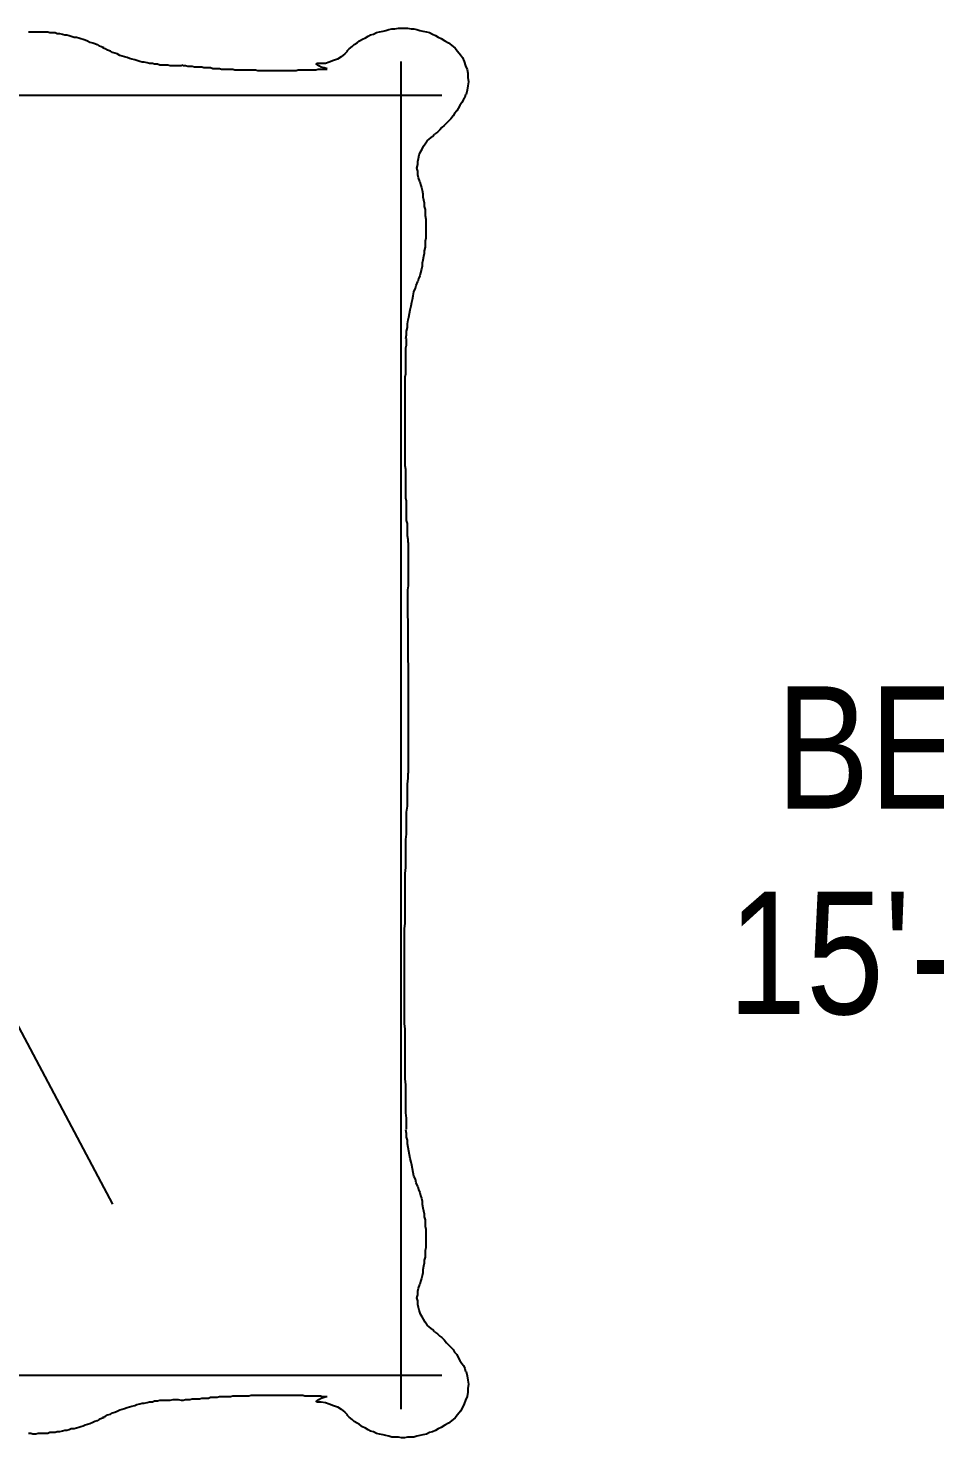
# Model space of a CAD drawing. Extents: x 187966 to 202201, y 659574 to 1343694.
# Drawn here: x 190469.7 to 190520.3, y 662109.2 to 662187.8 of the extents above; entities that cross this region are included whole.
import ezdxf

# ---------------------------------------------------------------- set-up
doc = ezdxf.new("R2010")
doc.units = 0
doc.header["$MEASUREMENT"] = 0
doc.layers.add('FURN', color=250, linetype='Continuous')
doc.layers.add('Text', color=55, linetype='Continuous', lineweight=25)
doc.styles.get("Standard").update_dxf_attribs({"font": 'stylu.ttf', "height": 7})

# ---------------------------------------------------------------- blocks, each defined once
blk = doc.blocks.new('BD')
at = {"layer": 'FURN'}
for points in [[(165988.527, 672807.367), (165988.404, 672807.49), (165988.239, 672807.614), (165988.116, 672807.737), (165987.952, 672807.819), (165987.829, 672807.942), (165987.664, 672808.024), (165987.5, 672808.107), (165987.335, 672808.189), (165987.212, 672808.271), (165987.048, 672808.312), (165986.883, 672808.394), (165986.719, 672808.435), (165986.513, 672808.477), (165986.349, 672808.518), (165986.185, 672808.559), (165986.02, 672808.6), (165985.856, 672808.6), (165985.65, 672808.641), (165985.486, 672808.641), (165985.322, 672808.641), (165985.157, 672808.641), (165984.952, 672808.6), (165984.787, 672808.6), (165984.623, 672808.559), (165984.459, 672808.518), (165984.294, 672808.477), (165984.089, 672808.435), (165983.924, 672808.394), (165983.76, 672808.312), (165983.596, 672808.23), (165983.431, 672808.148), (165983.267, 672808.066)], [(166006.281, 672808.435), (166006.157, 672808.435), (166006.034, 672808.435), (166005.87, 672808.435), (166005.746, 672808.435), (166005.623, 672808.435), (166005.5, 672808.435), (166005.335, 672808.435), (166005.212, 672808.435), (166005.089, 672808.394), (166004.924, 672808.394), (166004.801, 672808.394), (166004.678, 672808.353), (166004.555, 672808.353), (166004.39, 672808.312), (166004.267, 672808.271), (166004.144, 672808.271), (166004.02, 672808.23), (166003.897, 672808.189), (166003.733, 672808.148), (166003.609, 672808.148), (166003.486, 672808.107), (166003.363, 672808.066), (166003.239, 672808.024), (166003.116, 672807.983), (166002.993, 672807.942), (166002.87, 672807.86), (166002.705, 672807.819), (166002.582, 672807.778), (166002.459, 672807.737), (166002.335, 672807.655), (166002.212, 672807.614), (166002.089, 672807.572)], [(165983.267, 672808.066), (165983.061, 672807.942), (165982.856, 672807.819), (165982.692, 672807.696), (165982.486, 672807.531), (165982.363, 672807.367), (165982.198, 672807.161), (165982.075, 672806.997), (165981.993, 672806.792), (165981.911, 672806.545), (165981.829, 672806.34), (165981.787, 672806.134), (165981.787, 672805.887), (165981.746, 672805.641), (165981.787, 672805.435), (165981.829, 672805.189), (165981.87, 672804.942)], [(165988.486, 672807.367), (165988.65, 672807.203), (165988.856, 672807.038), (165989.061, 672806.915), (165989.267, 672806.833), (165989.513, 672806.751), (165989.719, 672806.668), (165989.965, 672806.668), (165990.212, 672806.668)], [(165997.65, 672806.586), (165997.774, 672806.545), (165997.938, 672806.545), (165998.102, 672806.545), (165998.226, 672806.545), (165998.39, 672806.545), (165998.513, 672806.586), (165998.678, 672806.586), (165998.801, 672806.586), (165998.965, 672806.586), (165999.089, 672806.627), (165999.253, 672806.627), (165999.376, 672806.668), (165999.541, 672806.668), (165999.664, 672806.709), (165999.829, 672806.751), (165999.952, 672806.751), (166000.075, 672806.792), (166000.239, 672806.833), (166000.363, 672806.874), (166000.527, 672806.915), (166000.65, 672806.956), (166000.774, 672806.997), (166000.938, 672807.038), (166001.061, 672807.079), (166001.185, 672807.12), (166001.349, 672807.203), (166001.472, 672807.244), (166001.596, 672807.285), (166001.719, 672807.367), (166001.883, 672807.408), (166002.007, 672807.49), (166002.13, 672807.531)], [(165985.527, 672806.792), (165985.527, 672782.216), (165985.527, 672731.627)], [(165989.637, 672806.381), (165989.801, 672806.422), (165989.965, 672806.463), (165990.089, 672806.545), (165990.253, 672806.668)], [(165989.637, 672806.34), (165989.76, 672806.34), (165989.883, 672806.34), (165990.007, 672806.34), (165990.13, 672806.34), (165990.253, 672806.298), (165990.376, 672806.298), (165990.5, 672806.298), (165990.623, 672806.298), (165990.746, 672806.298), (165990.87, 672806.298), (165990.993, 672806.298), (165991.116, 672806.298), (165991.239, 672806.298), (165991.363, 672806.257), (165991.486, 672806.257), (165991.609, 672806.257), (165991.733, 672806.257), (165991.897, 672806.257), (165992.02, 672806.257), (165992.144, 672806.257), (165992.267, 672806.257), (165992.39, 672806.257), (165992.513, 672806.257), (165992.637, 672806.257), (165992.76, 672806.257), (165992.883, 672806.257), (165993.007, 672806.257), (165993.13, 672806.257), (165993.253, 672806.257), (165993.376, 672806.257), (165993.5, 672806.257), (165993.623, 672806.298), (165993.746, 672806.298), (165993.87, 672806.298), (165993.993, 672806.298), (165994.116, 672806.298), (165994.281, 672806.298), (165994.404, 672806.298), (165994.527, 672806.298), (165994.65, 672806.298), (165994.774, 672806.298), (165994.897, 672806.34), (165995.02, 672806.34), (165995.144, 672806.34), (165995.267, 672806.34), (165995.39, 672806.34), (165995.513, 672806.34), (165995.637, 672806.381), (165995.76, 672806.381), (165995.883, 672806.381), (165996.007, 672806.381), (165996.13, 672806.422), (165996.253, 672806.422), (165996.376, 672806.422), (165996.5, 672806.422), (165996.623, 672806.463), (165996.746, 672806.463), (165996.911, 672806.463), (165997.034, 672806.463), (165997.157, 672806.504), (165997.281, 672806.504), (165997.404, 672806.504), (165997.527, 672806.545), (165997.65, 672806.545)], [(166035.212, 672806.422), (166001.596, 672743.052)], [(165981.911, 672804.942), (165981.952, 672804.778), (165982.034, 672804.655), (165982.116, 672804.49), (165982.239, 672804.326), (165982.322, 672804.161), (165982.404, 672804.038), (165982.527, 672803.874), (165982.609, 672803.751), (165982.733, 672803.586), (165982.856, 672803.463), (165982.979, 672803.34), (165983.102, 672803.216), (165983.226, 672803.093), (165983.349, 672802.97), (165983.472, 672802.846), (165983.637, 672802.723)], [(166059.294, 672804.901), (165983.226, 672804.901)], [(165984.459, 672800.093), (165984.541, 672800.298), (165984.582, 672800.463), (165984.582, 672800.668), (165984.623, 672800.833), (165984.582, 672801.038), (165984.582, 672801.203), (165984.541, 672801.367), (165984.5, 672801.572), (165984.418, 672801.737), (165984.335, 672801.901), (165984.253, 672802.066), (165984.171, 672802.189), (165984.048, 672802.353), (165983.924, 672802.477), (165983.76, 672802.6), (165983.637, 672802.723)], [(165984.459, 672800.093), (165984.418, 672799.929), (165984.376, 672799.764), (165984.335, 672799.6), (165984.294, 672799.394), (165984.294, 672799.23), (165984.253, 672799.066), (165984.212, 672798.901), (165984.212, 672798.696), (165984.171, 672798.531), (165984.171, 672798.367), (165984.171, 672798.203), (165984.13, 672797.997), (165984.13, 672797.833), (165984.13, 672797.668), (165984.13, 672797.463), (165984.13, 672797.298), (165984.13, 672797.134), (165984.13, 672796.929), (165984.171, 672796.764), (165984.171, 672796.6), (165984.171, 672796.435), (165984.212, 672796.23), (165984.212, 672796.066), (165984.253, 672795.901), (165984.294, 672795.696), (165984.335, 672795.531), (165984.335, 672795.367), (165984.376, 672795.203), (165984.418, 672794.997), (165984.459, 672794.833), (165984.541, 672794.668), (165984.582, 672794.504)], [(165985.239, 672791.34), (165985.198, 672791.545), (165985.198, 672791.751), (165985.157, 672791.956), (165985.157, 672792.161), (165985.116, 672792.367), (165985.075, 672792.531), (165985.034, 672792.737), (165984.993, 672792.942), (165984.952, 672793.148), (165984.911, 672793.353), (165984.87, 672793.518), (165984.829, 672793.723), (165984.787, 672793.929), (165984.705, 672794.134), (165984.664, 672794.298), (165984.582, 672794.504)], [(165985.116, 672779.956), (165985.116, 672780.12), (165985.157, 672780.326), (165985.157, 672780.49), (165985.157, 672780.655), (165985.157, 672780.86), (165985.157, 672781.024), (165985.198, 672781.189), (165985.198, 672781.394), (165985.198, 672781.559), (165985.198, 672781.723), (165985.198, 672781.929), (165985.198, 672782.093), (165985.198, 672782.257), (165985.239, 672782.422), (165985.239, 672782.627), (165985.239, 672782.792), (165985.239, 672782.956), (165985.239, 672783.161), (165985.239, 672783.326), (165985.239, 672783.49), (165985.239, 672783.696), (165985.239, 672783.86), (165985.239, 672784.024), (165985.281, 672784.23), (165985.281, 672784.394), (165985.281, 672784.559), (165985.281, 672784.764), (165985.281, 672784.929), (165985.281, 672785.093), (165985.281, 672785.298), (165985.281, 672785.463), (165985.281, 672785.627), (165985.281, 672785.833), (165985.281, 672785.997), (165985.281, 672786.161), (165985.281, 672786.367), (165985.281, 672786.531), (165985.281, 672786.696), (165985.281, 672786.901), (165985.281, 672787.066), (165985.281, 672787.23), (165985.281, 672787.435), (165985.281, 672787.6), (165985.281, 672787.764), (165985.281, 672787.97), (165985.281, 672788.134), (165985.281, 672788.298), (165985.281, 672788.504), (165985.281, 672788.668), (165985.281, 672788.833), (165985.281, 672789.038), (165985.281, 672789.203), (165985.239, 672789.367), (165985.239, 672789.572), (165985.239, 672789.737), (165985.239, 672789.901), (165985.239, 672790.107), (165985.239, 672790.271), (165985.239, 672790.435), (165985.239, 672790.641), (165985.239, 672790.805), (165985.198, 672790.97), (165985.198, 672791.175), (165985.198, 672791.34)], [(165985.116, 672779.956), (165985.116, 672779.792), (165985.116, 672779.586), (165985.116, 672779.381), (165985.116, 672779.216), (165985.116, 672779.011), (165985.116, 672778.846), (165985.116, 672778.641), (165985.116, 672778.477), (165985.116, 672778.271), (165985.116, 672778.107), (165985.116, 672777.901), (165985.116, 672777.696), (165985.116, 672777.531), (165985.157, 672777.326), (165985.157, 672777.161), (165985.157, 672776.956)], [(165985.157, 672776.956), (165985.116, 672772.024), (165985.116, 672767.093)], [(165985.198, 672747.244), (165985.198, 672747.531), (165985.198, 672747.86), (165985.239, 672748.148), (165985.239, 672748.477), (165985.239, 672748.764), (165985.239, 672749.093), (165985.239, 672749.422), (165985.239, 672749.709), (165985.281, 672750.038), (165985.281, 672750.326), (165985.281, 672750.655), (165985.281, 672750.942), (165985.281, 672751.271), (165985.281, 672751.559), (165985.281, 672751.887), (165985.281, 672752.216), (165985.281, 672752.504), (165985.281, 672752.833), (165985.322, 672753.12), (165985.322, 672753.449), (165985.322, 672753.737), (165985.322, 672754.066), (165985.322, 672754.353), (165985.322, 672754.682), (165985.322, 672755.011), (165985.322, 672755.298), (165985.322, 672755.627), (165985.322, 672755.915), (165985.322, 672756.244), (165985.322, 672756.531), (165985.322, 672756.86), (165985.322, 672757.148), (165985.322, 672757.477), (165985.322, 672757.805), (165985.322, 672758.093), (165985.322, 672758.422), (165985.281, 672758.709), (165985.281, 672759.038), (165985.281, 672759.326), (165985.281, 672759.655), (165985.281, 672759.942), (165985.281, 672760.271), (165985.281, 672760.6), (165985.281, 672760.887), (165985.281, 672761.216), (165985.281, 672761.504), (165985.239, 672761.833), (165985.239, 672762.12), (165985.239, 672762.449), (165985.239, 672762.737), (165985.239, 672763.066), (165985.239, 672763.394), (165985.198, 672763.682), (165985.198, 672764.011), (165985.198, 672764.298), (165985.198, 672764.627), (165985.198, 672764.915), (165985.157, 672765.244), (165985.157, 672765.531), (165985.157, 672765.86), (165985.157, 672766.189), (165985.157, 672766.477), (165985.116, 672766.805), (165985.116, 672767.093)], [(165984.582, 672744.038), (165984.664, 672744.244), (165984.705, 672744.449), (165984.787, 672744.614), (165984.829, 672744.819), (165984.87, 672745.024), (165984.911, 672745.23), (165984.952, 672745.394), (165984.993, 672745.6), (165985.034, 672745.805), (165985.075, 672746.011), (165985.116, 672746.216), (165985.157, 672746.422), (165985.157, 672746.627), (165985.198, 672746.792), (165985.198, 672746.997), (165985.239, 672747.203)], [(165984.582, 672744.038), (165984.541, 672743.874), (165984.459, 672743.709), (165984.418, 672743.545), (165984.376, 672743.381), (165984.335, 672743.216), (165984.335, 672743.052), (165984.294, 672742.846), (165984.253, 672742.682), (165984.212, 672742.518), (165984.212, 672742.353), (165984.171, 672742.189), (165984.171, 672741.983), (165984.171, 672741.819), (165984.13, 672741.655), (165984.13, 672741.49), (165984.13, 672741.326), (165984.13, 672741.12), (165984.13, 672740.956), (165984.13, 672740.792), (165984.13, 672740.627), (165984.171, 672740.463), (165984.171, 672740.257), (165984.171, 672740.093), (165984.212, 672739.929), (165984.212, 672739.764), (165984.253, 672739.6), (165984.294, 672739.394), (165984.294, 672739.23), (165984.335, 672739.066), (165984.376, 672738.901), (165984.418, 672738.737), (165984.459, 672738.572)], [(165983.637, 672735.942), (165983.76, 672736.066), (165983.924, 672736.189), (165984.048, 672736.312), (165984.171, 672736.477), (165984.253, 672736.641), (165984.335, 672736.764), (165984.418, 672736.929), (165984.5, 672737.134), (165984.541, 672737.298), (165984.582, 672737.463), (165984.582, 672737.668), (165984.623, 672737.833), (165984.582, 672737.997), (165984.582, 672738.203), (165984.541, 672738.367), (165984.459, 672738.572)], [(165983.637, 672735.942), (165983.472, 672735.819), (165983.349, 672735.696), (165983.226, 672735.614), (165983.102, 672735.49), (165982.979, 672735.326), (165982.856, 672735.203), (165982.733, 672735.079), (165982.609, 672734.956), (165982.527, 672734.792), (165982.404, 672734.668), (165982.322, 672734.504), (165982.239, 672734.34), (165982.116, 672734.175), (165982.034, 672734.052), (165981.952, 672733.887), (165981.911, 672733.723)], [(165981.87, 672733.723), (165981.829, 672733.477), (165981.787, 672733.23), (165981.746, 672733.024), (165981.787, 672732.778), (165981.787, 672732.572), (165981.829, 672732.326), (165981.911, 672732.12), (165981.993, 672731.915), (165982.075, 672731.709), (165982.198, 672731.504), (165982.363, 672731.298), (165982.486, 672731.134), (165982.692, 672730.97), (165982.856, 672730.846), (165983.061, 672730.723), (165983.267, 672730.6)], [(166059.294, 672733.518), (165983.226, 672733.518)], [(165990.212, 672732.038), (165989.965, 672732.038), (165989.719, 672731.997), (165989.513, 672731.915), (165989.267, 672731.833), (165989.061, 672731.751), (165988.856, 672731.627), (165988.65, 672731.463), (165988.486, 672731.298)], [(165997.65, 672732.12), (165997.527, 672732.161), (165997.404, 672732.161), (165997.281, 672732.161), (165997.157, 672732.203), (165997.034, 672732.203), (165996.911, 672732.203), (165996.746, 672732.203), (165996.623, 672732.244), (165996.5, 672732.244), (165996.376, 672732.244), (165996.253, 672732.244), (165996.13, 672732.285), (165996.007, 672732.285), (165995.883, 672732.285), (165995.76, 672732.285), (165995.637, 672732.326), (165995.513, 672732.326), (165995.39, 672732.326), (165995.267, 672732.326), (165995.144, 672732.326), (165995.02, 672732.326), (165994.897, 672732.367), (165994.774, 672732.367), (165994.65, 672732.367), (165994.527, 672732.367), (165994.404, 672732.367), (165994.281, 672732.367), (165994.116, 672732.367), (165993.993, 672732.367), (165993.87, 672732.408), (165993.746, 672732.408), (165993.623, 672732.408), (165993.5, 672732.408), (165993.376, 672732.408), (165993.253, 672732.408), (165993.13, 672732.408), (165993.007, 672732.408), (165992.883, 672732.408), (165992.76, 672732.408), (165992.637, 672732.408), (165992.513, 672732.408), (165992.39, 672732.408), (165992.267, 672732.408), (165992.144, 672732.408), (165992.02, 672732.408), (165991.897, 672732.408), (165991.733, 672732.408), (165991.609, 672732.408), (165991.486, 672732.408), (165991.363, 672732.408), (165991.239, 672732.408), (165991.116, 672732.408), (165990.993, 672732.408), (165990.87, 672732.367), (165990.746, 672732.367), (165990.623, 672732.367), (165990.5, 672732.367), (165990.376, 672732.367), (165990.253, 672732.367), (165990.13, 672732.367), (165990.007, 672732.367), (165989.883, 672732.326), (165989.76, 672732.326), (165989.637, 672732.326)], [(165990.253, 672732.038), (165990.089, 672732.161), (165989.965, 672732.244), (165989.801, 672732.285), (165989.637, 672732.326)], [(166002.13, 672731.175), (166002.007, 672731.216), (166001.883, 672731.298), (166001.719, 672731.34), (166001.596, 672731.422), (166001.472, 672731.463), (166001.349, 672731.504), (166001.185, 672731.586), (166001.061, 672731.627), (166000.938, 672731.668), (166000.774, 672731.709), (166000.65, 672731.751), (166000.527, 672731.792), (166000.363, 672731.833), (166000.239, 672731.874), (166000.075, 672731.915), (165999.952, 672731.956), (165999.829, 672731.956), (165999.664, 672731.997), (165999.541, 672732.038), (165999.376, 672732.038), (165999.253, 672732.079), (165999.089, 672732.079), (165998.965, 672732.12), (165998.801, 672732.12), (165998.678, 672732.12), (165998.513, 672732.12), (165998.39, 672732.12), (165998.226, 672732.161), (165998.102, 672732.161), (165997.938, 672732.161), (165997.774, 672732.12), (165997.65, 672732.12)], [(165983.267, 672730.6), (165983.431, 672730.518), (165983.596, 672730.435), (165983.76, 672730.353), (165983.924, 672730.312), (165984.089, 672730.23), (165984.294, 672730.189), (165984.459, 672730.148), (165984.623, 672730.107), (165984.787, 672730.066), (165984.952, 672730.066), (165985.157, 672730.066), (165985.322, 672730.024), (165985.486, 672730.024), (165985.65, 672730.066), (165985.856, 672730.066), (165986.02, 672730.066), (165986.185, 672730.107), (165986.349, 672730.148), (165986.513, 672730.189), (165986.719, 672730.23), (165986.883, 672730.271), (165987.048, 672730.353), (165987.212, 672730.394), (165987.335, 672730.477), (165987.5, 672730.559), (165987.664, 672730.641), (165987.829, 672730.764), (165987.952, 672730.846), (165988.116, 672730.929), (165988.239, 672731.052), (165988.404, 672731.175), (165988.527, 672731.298)], [(166002.089, 672731.134), (166002.212, 672731.093), (166002.335, 672731.052), (166002.459, 672730.97), (166002.582, 672730.929), (166002.705, 672730.887), (166002.87, 672730.805), (166002.993, 672730.764), (166003.116, 672730.723), (166003.239, 672730.682), (166003.363, 672730.641), (166003.486, 672730.6), (166003.609, 672730.559), (166003.733, 672730.518), (166003.897, 672730.518), (166004.02, 672730.477), (166004.144, 672730.435), (166004.267, 672730.435), (166004.39, 672730.394), (166004.555, 672730.353), (166004.678, 672730.353), (166004.801, 672730.312), (166004.924, 672730.312), (166005.089, 672730.312), (166005.212, 672730.271), (166005.335, 672730.271), (166005.5, 672730.271), (166005.623, 672730.271), (166005.746, 672730.271), (166005.87, 672730.23), (166006.034, 672730.23), (166006.157, 672730.271), (166006.281, 672730.271)]]:
    blk.add_lwpolyline(points, dxfattribs=at)

msp = doc.modelspace()

# ---------------------------------------------------------------- block references
at = {"layer": 'Text', "xscale": -1}
msp.add_blockref('BD', (356476.017, -10620.851), dxfattribs=at)

# ---------------------------------------------------------------- texts
at = {"layer": 'Text', "char_height": 6.82192, "attachment_point": 4}
for s, insert, width in [('{\\fArial Narrow|b0|i0|c1|p15;BED ROOM}', (190511.419, 662147.628), 55.64384), ('{\\fArial Narrow|b0|i0|c0|p15;15\'-0" X 11\'-3"}', (190508.748, 662136.165), 104.30137)]:
    msp.add_mtext(s, dxfattribs=dict(at, insert=insert, width=width))

doc.saveas('drawing.dxf')
